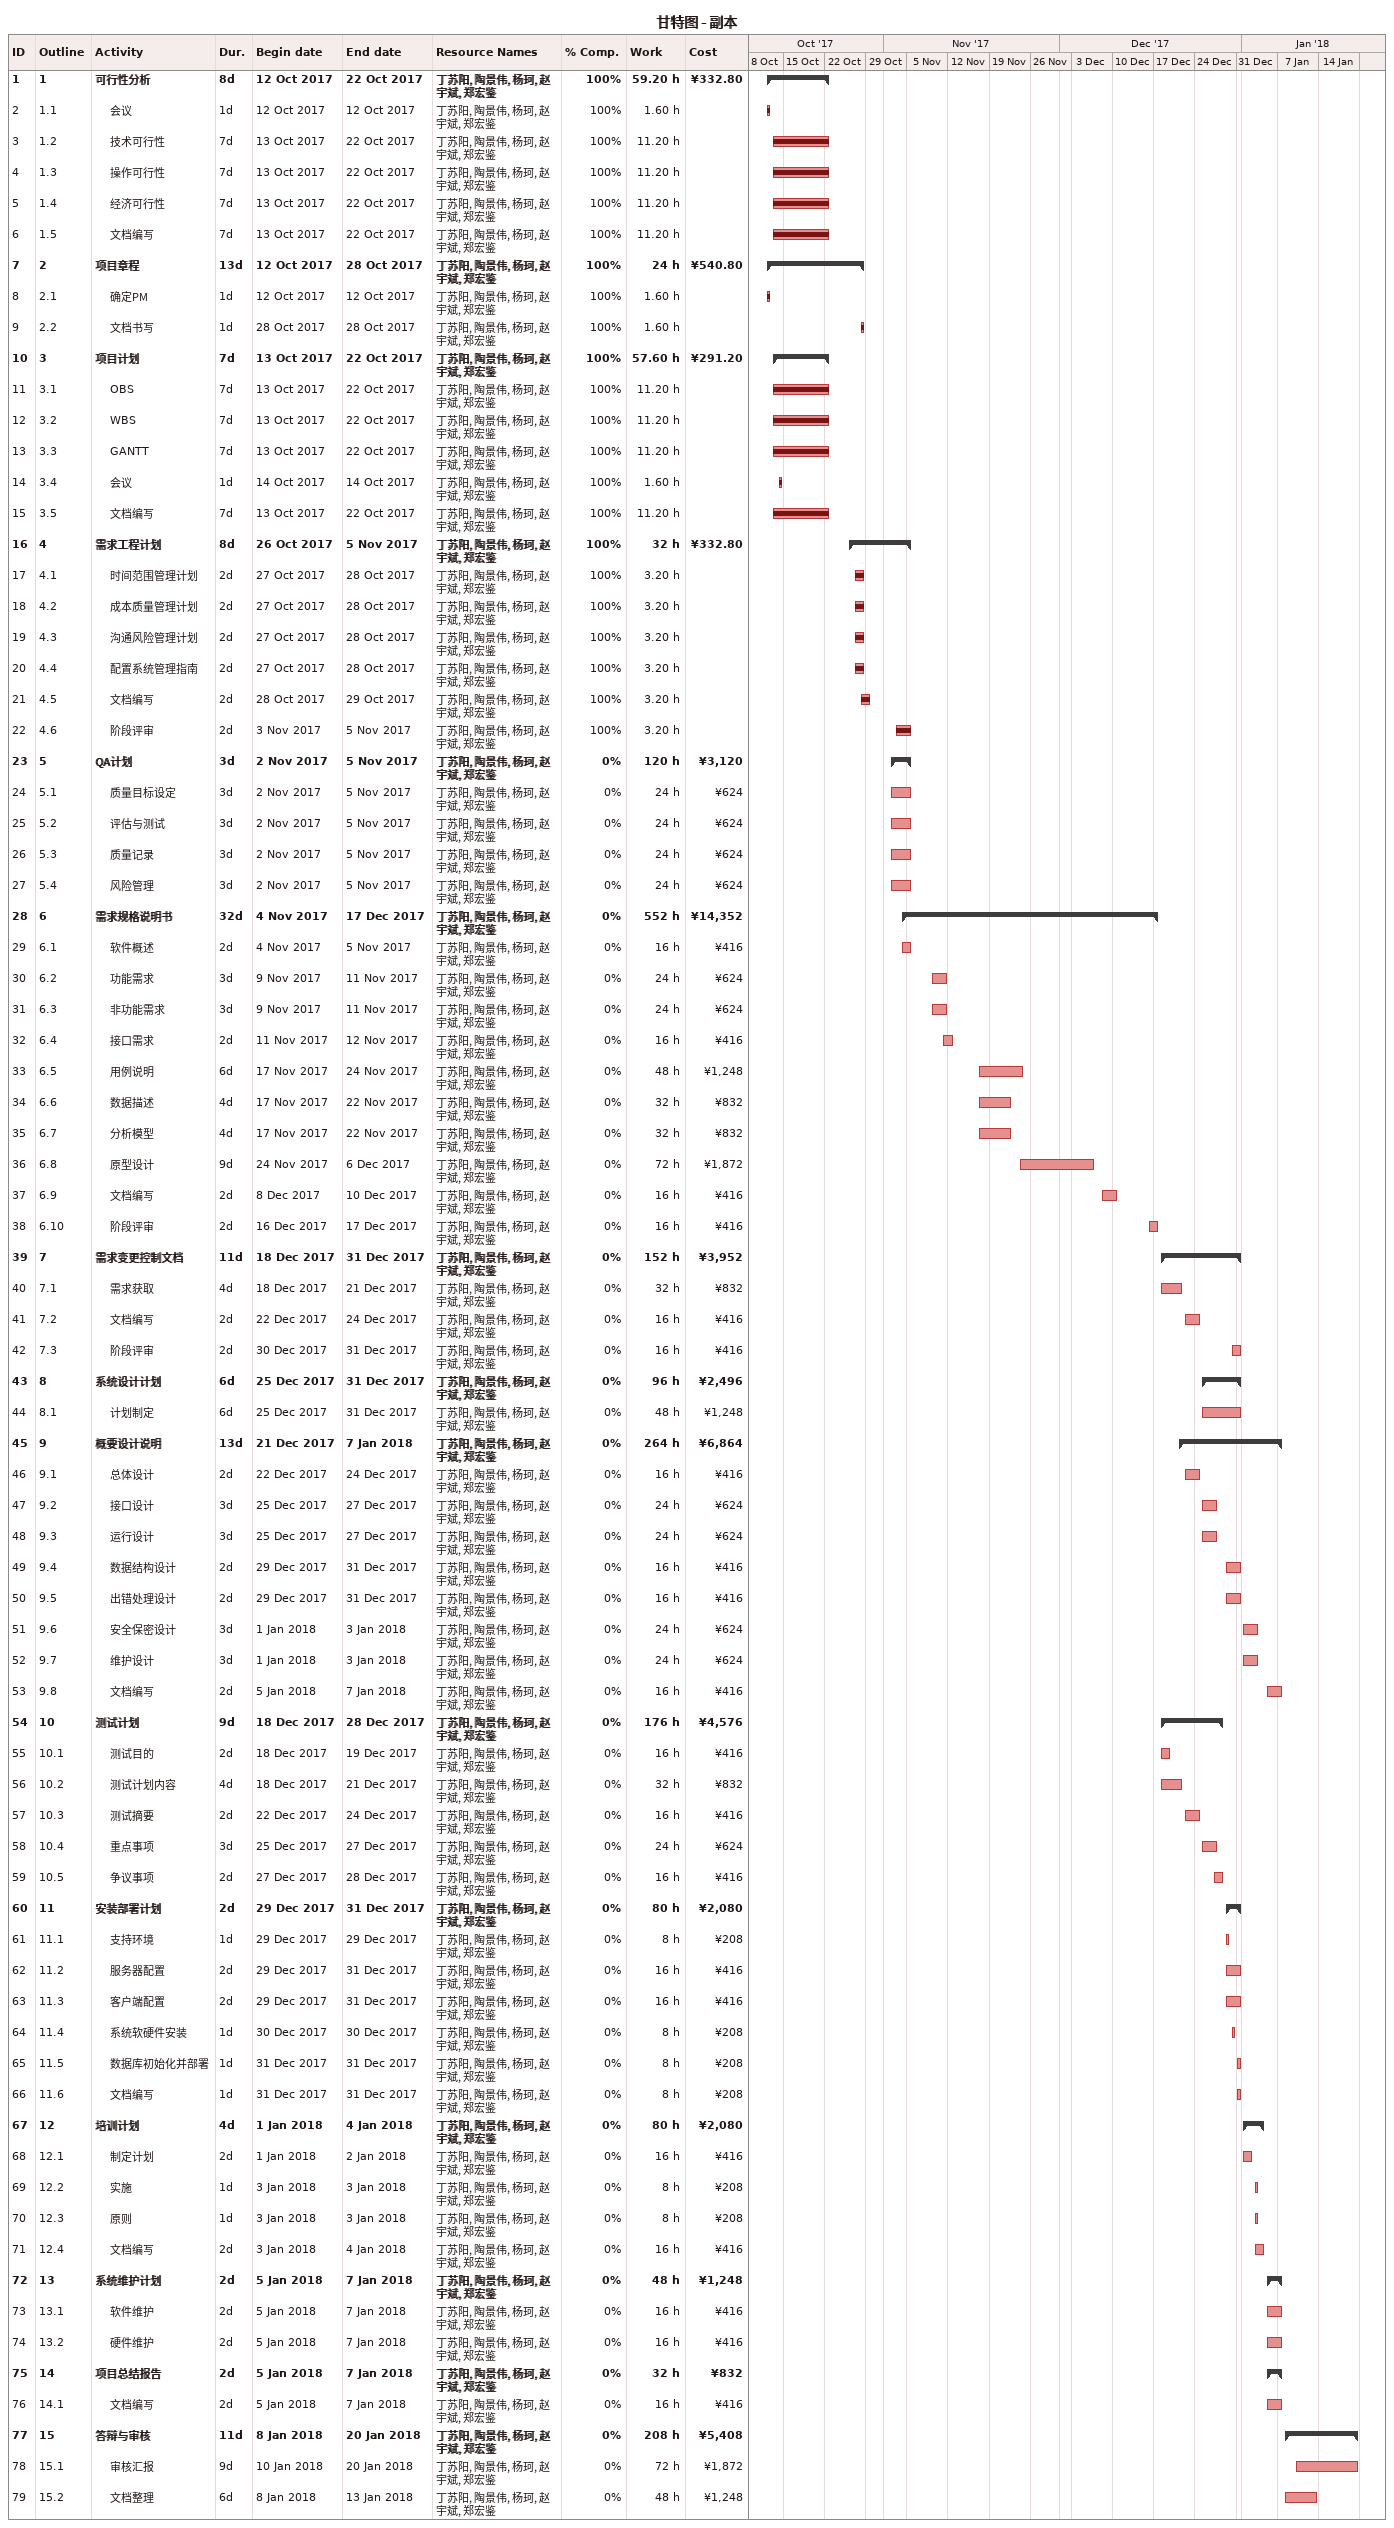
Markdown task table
甘特图 - 副本

| ID | WBS | Task | Duration | Start | Finish | Resources | % complete | Work (h) | Cost (¥) |
|---|---|---|---|---|---|---|---|---|---|
| 1 | 1 | **可行性分析** | 8d | 2017-10-12 | 2017-10-22 | 丁苏阳, 陶景伟, 杨珂, 赵宇斌, 郑宏鉴 | 100 | 59.20 | 332.80 |
| 2 | 1.1 | 会议 | 1d | 2017-10-12 | 2017-10-12 | 丁苏阳, 陶景伟, 杨珂, 赵宇斌, 郑宏鉴 | 100 | 1.60 |  |
| 3 | 1.2 | 技术可行性 | 7d | 2017-10-13 | 2017-10-22 | 丁苏阳, 陶景伟, 杨珂, 赵宇斌, 郑宏鉴 | 100 | 11.20 |  |
| 4 | 1.3 | 操作可行性 | 7d | 2017-10-13 | 2017-10-22 | 丁苏阳, 陶景伟, 杨珂, 赵宇斌, 郑宏鉴 | 100 | 11.20 |  |
| 5 | 1.4 | 经济可行性 | 7d | 2017-10-13 | 2017-10-22 | 丁苏阳, 陶景伟, 杨珂, 赵宇斌, 郑宏鉴 | 100 | 11.20 |  |
| 6 | 1.5 | 文档编写 | 7d | 2017-10-13 | 2017-10-22 | 丁苏阳, 陶景伟, 杨珂, 赵宇斌, 郑宏鉴 | 100 | 11.20 |  |
| 7 | 2 | **项目章程** | 13d | 2017-10-12 | 2017-10-28 | 丁苏阳, 陶景伟, 杨珂, 赵宇斌, 郑宏鉴 | 100 | 24 | 540.80 |
| 8 | 2.1 | 确定PM | 1d | 2017-10-12 | 2017-10-12 | 丁苏阳, 陶景伟, 杨珂, 赵宇斌, 郑宏鉴 | 100 | 1.60 |  |
| 9 | 2.2 | 文档书写 | 1d | 2017-10-28 | 2017-10-28 | 丁苏阳, 陶景伟, 杨珂, 赵宇斌, 郑宏鉴 | 100 | 1.60 |  |
| 10 | 3 | **项目计划** | 7d | 2017-10-13 | 2017-10-22 | 丁苏阳, 陶景伟, 杨珂, 赵宇斌, 郑宏鉴 | 100 | 57.60 | 291.20 |
| 11 | 3.1 | OBS | 7d | 2017-10-13 | 2017-10-22 | 丁苏阳, 陶景伟, 杨珂, 赵宇斌, 郑宏鉴 | 100 | 11.20 |  |
| 12 | 3.2 | WBS | 7d | 2017-10-13 | 2017-10-22 | 丁苏阳, 陶景伟, 杨珂, 赵宇斌, 郑宏鉴 | 100 | 11.20 |  |
| 13 | 3.3 | GANTT | 7d | 2017-10-13 | 2017-10-22 | 丁苏阳, 陶景伟, 杨珂, 赵宇斌, 郑宏鉴 | 100 | 11.20 |  |
| 14 | 3.4 | 会议 | 1d | 2017-10-14 | 2017-10-14 | 丁苏阳, 陶景伟, 杨珂, 赵宇斌, 郑宏鉴 | 100 | 1.60 |  |
| 15 | 3.5 | 文档编写 | 7d | 2017-10-13 | 2017-10-22 | 丁苏阳, 陶景伟, 杨珂, 赵宇斌, 郑宏鉴 | 100 | 11.20 |  |
| 16 | 4 | **需求工程计划** | 8d | 2017-10-26 | 2017-11-05 | 丁苏阳, 陶景伟, 杨珂, 赵宇斌, 郑宏鉴 | 100 | 32 | 332.80 |
| 17 | 4.1 | 时间范围管理计划 | 2d | 2017-10-27 | 2017-10-28 | 丁苏阳, 陶景伟, 杨珂, 赵宇斌, 郑宏鉴 | 100 | 3.20 |  |
| 18 | 4.2 | 成本质量管理计划 | 2d | 2017-10-27 | 2017-10-28 | 丁苏阳, 陶景伟, 杨珂, 赵宇斌, 郑宏鉴 | 100 | 3.20 |  |
| 19 | 4.3 | 沟通风险管理计划 | 2d | 2017-10-27 | 2017-10-28 | 丁苏阳, 陶景伟, 杨珂, 赵宇斌, 郑宏鉴 | 100 | 3.20 |  |
| 20 | 4.4 | 配置系统管理指南 | 2d | 2017-10-27 | 2017-10-28 | 丁苏阳, 陶景伟, 杨珂, 赵宇斌, 郑宏鉴 | 100 | 3.20 |  |
| 21 | 4.5 | 文档编写 | 2d | 2017-10-28 | 2017-10-29 | 丁苏阳, 陶景伟, 杨珂, 赵宇斌, 郑宏鉴 | 100 | 3.20 |  |
| 22 | 4.6 | 阶段评审 | 2d | 2017-11-03 | 2017-11-05 | 丁苏阳, 陶景伟, 杨珂, 赵宇斌, 郑宏鉴 | 100 | 3.20 |  |
| 23 | 5 | **QA计划** | 3d | 2017-11-02 | 2017-11-05 | 丁苏阳, 陶景伟, 杨珂, 赵宇斌, 郑宏鉴 | 0 | 120 | 3120 |
| 24 | 5.1 | 质量目标设定 | 3d | 2017-11-02 | 2017-11-05 | 丁苏阳, 陶景伟, 杨珂, 赵宇斌, 郑宏鉴 | 0 | 24 | 624 |
| 25 | 5.2 | 评估与测试 | 3d | 2017-11-02 | 2017-11-05 | 丁苏阳, 陶景伟, 杨珂, 赵宇斌, 郑宏鉴 | 0 | 24 | 624 |
| 26 | 5.3 | 质量记录 | 3d | 2017-11-02 | 2017-11-05 | 丁苏阳, 陶景伟, 杨珂, 赵宇斌, 郑宏鉴 | 0 | 24 | 624 |
| 27 | 5.4 | 风险管理 | 3d | 2017-11-02 | 2017-11-05 | 丁苏阳, 陶景伟, 杨珂, 赵宇斌, 郑宏鉴 | 0 | 24 | 624 |
| 28 | 6 | **需求规格说明书** | 32d | 2017-11-04 | 2017-12-17 | 丁苏阳, 陶景伟, 杨珂, 赵宇斌, 郑宏鉴 | 0 | 552 | 14352 |
| 29 | 6.1 | 软件概述 | 2d | 2017-11-04 | 2017-11-05 | 丁苏阳, 陶景伟, 杨珂, 赵宇斌, 郑宏鉴 | 0 | 16 | 416 |
| 30 | 6.2 | 功能需求 | 3d | 2017-11-09 | 2017-11-11 | 丁苏阳, 陶景伟, 杨珂, 赵宇斌, 郑宏鉴 | 0 | 24 | 624 |
| 31 | 6.3 | 非功能需求 | 3d | 2017-11-09 | 2017-11-11 | 丁苏阳, 陶景伟, 杨珂, 赵宇斌, 郑宏鉴 | 0 | 24 | 624 |
| 32 | 6.4 | 接口需求 | 2d | 2017-11-11 | 2017-11-12 | 丁苏阳, 陶景伟, 杨珂, 赵宇斌, 郑宏鉴 | 0 | 16 | 416 |
| 33 | 6.5 | 用例说明 | 6d | 2017-11-17 | 2017-11-24 | 丁苏阳, 陶景伟, 杨珂, 赵宇斌, 郑宏鉴 | 0 | 48 | 1248 |
| 34 | 6.6 | 数据描述 | 4d | 2017-11-17 | 2017-11-22 | 丁苏阳, 陶景伟, 杨珂, 赵宇斌, 郑宏鉴 | 0 | 32 | 832 |
| 35 | 6.7 | 分析模型 | 4d | 2017-11-17 | 2017-11-22 | 丁苏阳, 陶景伟, 杨珂, 赵宇斌, 郑宏鉴 | 0 | 32 | 832 |
| 36 | 6.8 | 原型设计 | 9d | 2017-11-24 | 2017-12-06 | 丁苏阳, 陶景伟, 杨珂, 赵宇斌, 郑宏鉴 | 0 | 72 | 1872 |
| 37 | 6.9 | 文档编写 | 2d | 2017-12-08 | 2017-12-10 | 丁苏阳, 陶景伟, 杨珂, 赵宇斌, 郑宏鉴 | 0 | 16 | 416 |
| 38 | 6.10 | 阶段评审 | 2d | 2017-12-16 | 2017-12-17 | 丁苏阳, 陶景伟, 杨珂, 赵宇斌, 郑宏鉴 | 0 | 16 | 416 |
| 39 | 7 | **需求变更控制文档** | 11d | 2017-12-18 | 2017-12-31 | 丁苏阳, 陶景伟, 杨珂, 赵宇斌, 郑宏鉴 | 0 | 152 | 3952 |
| 40 | 7.1 | 需求获取 | 4d | 2017-12-18 | 2017-12-21 | 丁苏阳, 陶景伟, 杨珂, 赵宇斌, 郑宏鉴 | 0 | 32 | 832 |
| 41 | 7.2 | 文档编写 | 2d | 2017-12-22 | 2017-12-24 | 丁苏阳, 陶景伟, 杨珂, 赵宇斌, 郑宏鉴 | 0 | 16 | 416 |
| 42 | 7.3 | 阶段评审 | 2d | 2017-12-30 | 2017-12-31 | 丁苏阳, 陶景伟, 杨珂, 赵宇斌, 郑宏鉴 | 0 | 16 | 416 |
| 43 | 8 | **系统设计计划** | 6d | 2017-12-25 | 2017-12-31 | 丁苏阳, 陶景伟, 杨珂, 赵宇斌, 郑宏鉴 | 0 | 96 | 2496 |
| 44 | 8.1 | 计划制定 | 6d | 2017-12-25 | 2017-12-31 | 丁苏阳, 陶景伟, 杨珂, 赵宇斌, 郑宏鉴 | 0 | 48 | 1248 |
| 45 | 9 | **概要设计说明** | 13d | 2017-12-21 | 2018-01-07 | 丁苏阳, 陶景伟, 杨珂, 赵宇斌, 郑宏鉴 | 0 | 264 | 6864 |
| 46 | 9.1 | 总体设计 | 2d | 2017-12-22 | 2017-12-24 | 丁苏阳, 陶景伟, 杨珂, 赵宇斌, 郑宏鉴 | 0 | 16 | 416 |
| 47 | 9.2 | 接口设计 | 3d | 2017-12-25 | 2017-12-27 | 丁苏阳, 陶景伟, 杨珂, 赵宇斌, 郑宏鉴 | 0 | 24 | 624 |
| 48 | 9.3 | 运行设计 | 3d | 2017-12-25 | 2017-12-27 | 丁苏阳, 陶景伟, 杨珂, 赵宇斌, 郑宏鉴 | 0 | 24 | 624 |
| 49 | 9.4 | 数据结构设计 | 2d | 2017-12-29 | 2017-12-31 | 丁苏阳, 陶景伟, 杨珂, 赵宇斌, 郑宏鉴 | 0 | 16 | 416 |
| 50 | 9.5 | 出错处理设计 | 2d | 2017-12-29 | 2017-12-31 | 丁苏阳, 陶景伟, 杨珂, 赵宇斌, 郑宏鉴 | 0 | 16 | 416 |
| 51 | 9.6 | 安全保密设计 | 3d | 2018-01-01 | 2018-01-03 | 丁苏阳, 陶景伟, 杨珂, 赵宇斌, 郑宏鉴 | 0 | 24 | 624 |
| 52 | 9.7 | 维护设计 | 3d | 2018-01-01 | 2018-01-03 | 丁苏阳, 陶景伟, 杨珂, 赵宇斌, 郑宏鉴 | 0 | 24 | 624 |
| 53 | 9.8 | 文档编写 | 2d | 2018-01-05 | 2018-01-07 | 丁苏阳, 陶景伟, 杨珂, 赵宇斌, 郑宏鉴 | 0 | 16 | 416 |
| 54 | 10 | **测试计划** | 9d | 2017-12-18 | 2017-12-28 | 丁苏阳, 陶景伟, 杨珂, 赵宇斌, 郑宏鉴 | 0 | 176 | 4576 |
| 55 | 10.1 | 测试目的 | 2d | 2017-12-18 | 2017-12-19 | 丁苏阳, 陶景伟, 杨珂, 赵宇斌, 郑宏鉴 | 0 | 16 | 416 |
| 56 | 10.2 | 测试计划内容 | 4d | 2017-12-18 | 2017-12-21 | 丁苏阳, 陶景伟, 杨珂, 赵宇斌, 郑宏鉴 | 0 | 32 | 832 |
| 57 | 10.3 | 测试摘要 | 2d | 2017-12-22 | 2017-12-24 | 丁苏阳, 陶景伟, 杨珂, 赵宇斌, 郑宏鉴 | 0 | 16 | 416 |
| 58 | 10.4 | 重点事项 | 3d | 2017-12-25 | 2017-12-27 | 丁苏阳, 陶景伟, 杨珂, 赵宇斌, 郑宏鉴 | 0 | 24 | 624 |
| 59 | 10.5 | 争议事项 | 2d | 2017-12-27 | 2017-12-28 | 丁苏阳, 陶景伟, 杨珂, 赵宇斌, 郑宏鉴 | 0 | 16 | 416 |
| 60 | 11 | **安装部署计划** | 2d | 2017-12-29 | 2017-12-31 | 丁苏阳, 陶景伟, 杨珂, 赵宇斌, 郑宏鉴 | 0 | 80 | 2080 |
| 61 | 11.1 | 支持环境 | 1d | 2017-12-29 | 2017-12-29 | 丁苏阳, 陶景伟, 杨珂, 赵宇斌, 郑宏鉴 | 0 | 8 | 208 |
| 62 | 11.2 | 服务器配置 | 2d | 2017-12-29 | 2017-12-31 | 丁苏阳, 陶景伟, 杨珂, 赵宇斌, 郑宏鉴 | 0 | 16 | 416 |
| 63 | 11.3 | 客户端配置 | 2d | 2017-12-29 | 2017-12-31 | 丁苏阳, 陶景伟, 杨珂, 赵宇斌, 郑宏鉴 | 0 | 16 | 416 |
| 64 | 11.4 | 系统软硬件安装 | 1d | 2017-12-30 | 2017-12-30 | 丁苏阳, 陶景伟, 杨珂, 赵宇斌, 郑宏鉴 | 0 | 8 | 208 |
| 65 | 11.5 | 数据库初始化并部署 | 1d | 2017-12-31 | 2017-12-31 | 丁苏阳, 陶景伟, 杨珂, 赵宇斌, 郑宏鉴 | 0 | 8 | 208 |
| 66 | 11.6 | 文档编写 | 1d | 2017-12-31 | 2017-12-31 | 丁苏阳, 陶景伟, 杨珂, 赵宇斌, 郑宏鉴 | 0 | 8 | 208 |
| 67 | 12 | **培训计划** | 4d | 2018-01-01 | 2018-01-04 | 丁苏阳, 陶景伟, 杨珂, 赵宇斌, 郑宏鉴 | 0 | 80 | 2080 |
| 68 | 12.1 | 制定计划 | 2d | 2018-01-01 | 2018-01-02 | 丁苏阳, 陶景伟, 杨珂, 赵宇斌, 郑宏鉴 | 0 | 16 | 416 |
| 69 | 12.2 | 实施 | 1d | 2018-01-03 | 2018-01-03 | 丁苏阳, 陶景伟, 杨珂, 赵宇斌, 郑宏鉴 | 0 | 8 | 208 |
| 70 | 12.3 | 原则 | 1d | 2018-01-03 | 2018-01-03 | 丁苏阳, 陶景伟, 杨珂, 赵宇斌, 郑宏鉴 | 0 | 8 | 208 |
| 71 | 12.4 | 文档编写 | 2d | 2018-01-03 | 2018-01-04 | 丁苏阳, 陶景伟, 杨珂, 赵宇斌, 郑宏鉴 | 0 | 16 | 416 |
| 72 | 13 | **系统维护计划** | 2d | 2018-01-05 | 2018-01-07 | 丁苏阳, 陶景伟, 杨珂, 赵宇斌, 郑宏鉴 | 0 | 48 | 1248 |
| 73 | 13.1 | 软件维护 | 2d | 2018-01-05 | 2018-01-07 | 丁苏阳, 陶景伟, 杨珂, 赵宇斌, 郑宏鉴 | 0 | 16 | 416 |
| 74 | 13.2 | 硬件维护 | 2d | 2018-01-05 | 2018-01-07 | 丁苏阳, 陶景伟, 杨珂, 赵宇斌, 郑宏鉴 | 0 | 16 | 416 |
| 75 | 14 | **项目总结报告** | 2d | 2018-01-05 | 2018-01-07 | 丁苏阳, 陶景伟, 杨珂, 赵宇斌, 郑宏鉴 | 0 | 32 | 832 |
| 76 | 14.1 | 文档编写 | 2d | 2018-01-05 | 2018-01-07 | 丁苏阳, 陶景伟, 杨珂, 赵宇斌, 郑宏鉴 | 0 | 16 | 416 |
| 77 | 15 | **答辩与审核** | 11d | 2018-01-08 | 2018-01-20 | 丁苏阳, 陶景伟, 杨珂, 赵宇斌, 郑宏鉴 | 0 | 208 | 5408 |
| 78 | 15.1 | 审核汇报 | 9d | 2018-01-10 | 2018-01-20 | 丁苏阳, 陶景伟, 杨珂, 赵宇斌, 郑宏鉴 | 0 | 72 | 1872 |
| 79 | 15.2 | 文档整理 | 6d | 2018-01-08 | 2018-01-13 | 丁苏阳, 陶景伟, 杨珂, 赵宇斌, 郑宏鉴 | 0 | 48 | 1248 |
